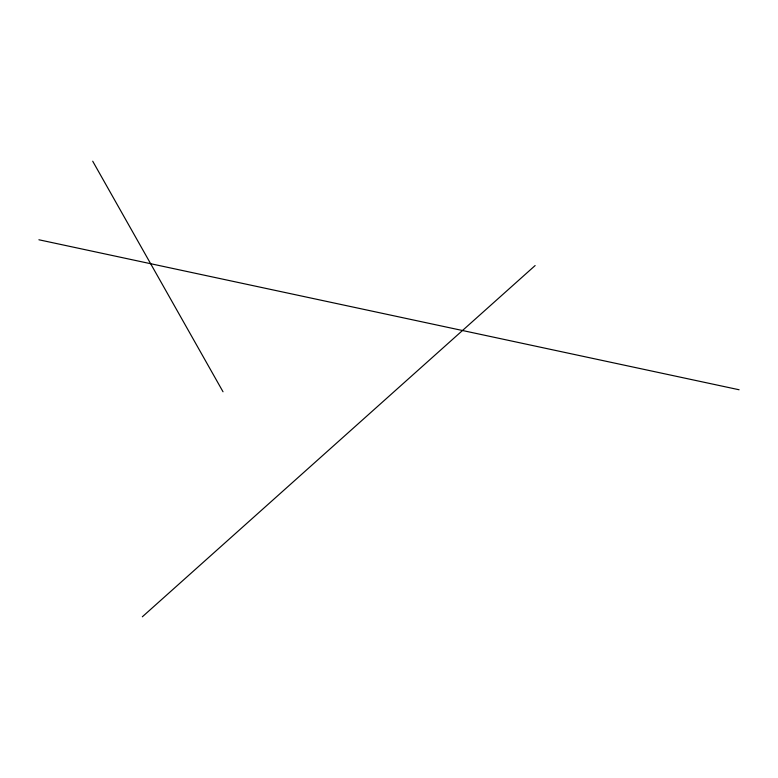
<?xml version="1.0" encoding="UTF-8"?>
<svg xmlns="http://www.w3.org/2000/svg" width="778" height="778" viewBox="0 0 778 778"><rect width="100%" height="100%" fill="white"/><g stroke="black" fill="none" stroke-linecap="round" stroke-linejoin="round"><path stroke-width="1.17" d="M142.335 616.789L535.128 265.561M38.9 239.77L739.1 389.759M92.708 161.211L223.023 391.772"/></g></svg>
